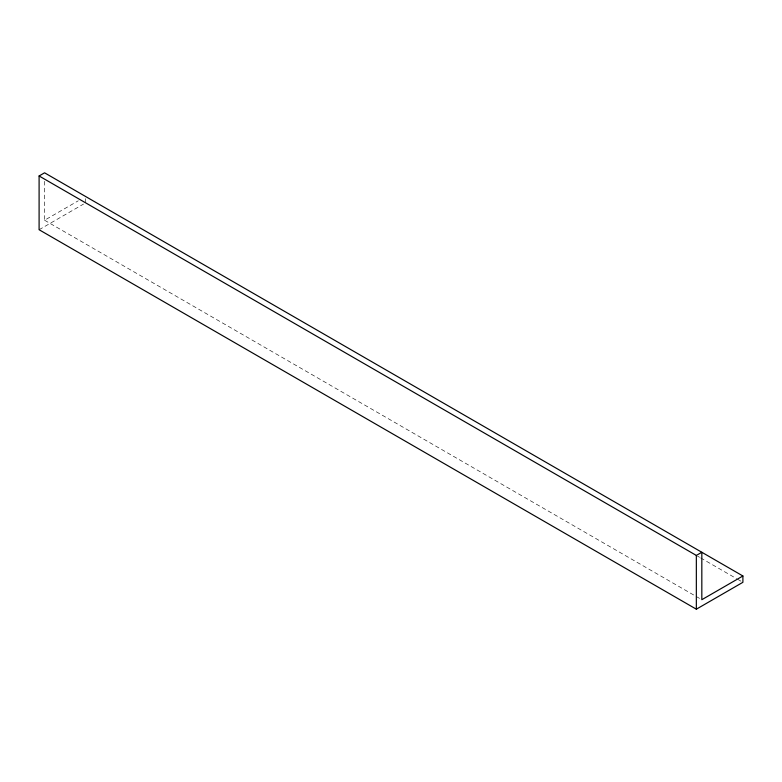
<?xml version="1.0" encoding="UTF-8"?>
<svg xmlns="http://www.w3.org/2000/svg" width="782" height="782" viewBox="0 0 782 782"><rect width="100%" height="100%" fill="white"/><g stroke="black" fill="none" stroke-linecap="round" stroke-linejoin="round"><path stroke-width="0.59" stroke-dasharray="3.91 2.93" d="M44.574 181.326L44.574 220.241L78.278 200.788M39.1 229.732L83.537 204.073M697.466 556.08L699.577 557.302M700.633 557.908L736.556 578.651M737.622 579.257L741.844 581.7M44.574 220.241L699.704 598.484M85.658 198.638L85.658 202.851"/><path stroke-width="1.17" d="M39.1 175.97L44.574 172.812L742.9 575.982L742.9 582.307L696.342 609.188L39.1 229.732L39.1 175.97L696.342 555.435L701.825 552.268L701.825 599.706L742.9 575.982M696.342 555.435L696.342 609.188"/></g></svg>
